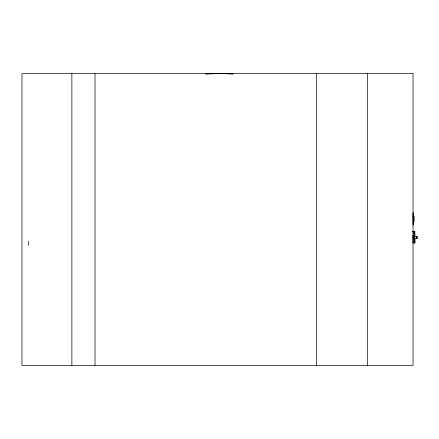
<?xml version="1.0" encoding="UTF-8"?>
<svg xmlns="http://www.w3.org/2000/svg" width="439" height="439" viewBox="0 0 439 439"><rect width="100%" height="100%" fill="white"/><g stroke="black" fill="none" stroke-linecap="round" stroke-linejoin="round"><path stroke-width="0.66" d="M414.619 236.1L414.915 236.034L414.614 236.039L414.679 238.849M416.595 236.588L416.359 238.377L416.32 236.594L416.666 236.78M414.043 232.725L414.394 232.253L414.032 232.258L414.24 242.18C415.245 242.218 413.543 241.324 414.603 242.169M414.054 232.889L414.394 232.253M414.696 240.835L414.635 236.626L417.012 236.577L417.05 238.361L414.668 238.52M416.633 238.41L417.045 238.163L416.633 238.372M414.186 239.453L414.12 236.506M414.103 235.551L414.449 235.414L414.098 235.282M414.443 235.277L414.098 235.403L414.449 235.414M414.218 241.077L414.701 241.137L414.213 241.055M416.595 236.621L417.012 236.577L416.6 236.808M412.814 231.671L414.828 231.699L412.808 231.721M412.819 231.924L414.389 231.891L414.52 238.273M414.043 232.44L414.4 232.429M414.4 233.208L414.048 233.071M414.059 233.356L414.405 233.35M414.147 237.587L414.63 237.609L414.147 237.521M414.674 239.82L414.186 239.716M414.191 239.853L414.674 239.859M414.224 241.148L414.701 241.137M414.592 241.993L414.24 242.18M413.033 242.487L414.614 242.657L413.044 242.69L412.879 235.084M413.044 242.69L413.05 242.981L415.064 243.014L414.97 238.514M413.033 212.575L413.033 225.196M413.362 213.617L413.362 214.056M413.253 214.77L413.253 223.001M413.362 215.319L413.362 222.452M413.362 223.714L413.362 224.153M414.147 237.483L414.625 237.576M414.625 236.204L414.828 237.279M414.389 231.891L414.603 242.454M417.012 236.577L417.05 238.361M414.828 231.627L414.921 236.094M414.57 240.638L414.614 242.657M414.679 240.062L414.679 240.424M414.032 216.202L414.032 217.047M414.032 217.706L414.032 218.551M414.032 219.215L414.032 220.06M414.032 220.724L414.032 221.569M413.807 216.131L413.807 217.113M413.807 217.64L413.807 218.622M413.807 219.149L413.807 220.131M413.807 220.658L413.807 221.64M413.697 215.653L413.697 222.118M413.362 213.469L413.362 214.21M413.362 223.561L413.362 224.302M367.47 73.62L367.47 365.38M316.426 73.62L316.426 365.38M95.027 73.62L95.027 365.38M71.875 73.62L71.875 365.38M28.425 241.285L28.425 245.308M205.6 73.955A15.008 0.51 -0.1 0 1 220.312 73.648A15.008 0.51 -0.1 0 1 233.279 73.977M206.237 73.966A14.295 0.488 -0.1 0 1 220.246 73.67A14.295 0.488 -0.1 0 1 232.593 73.982M413.033 73.62L21.95 73.62L21.95 365.38L413.033 365.38L413.033 73.62M414.235 236.166L414.224 235.622L414.235 236.166"/></g></svg>
